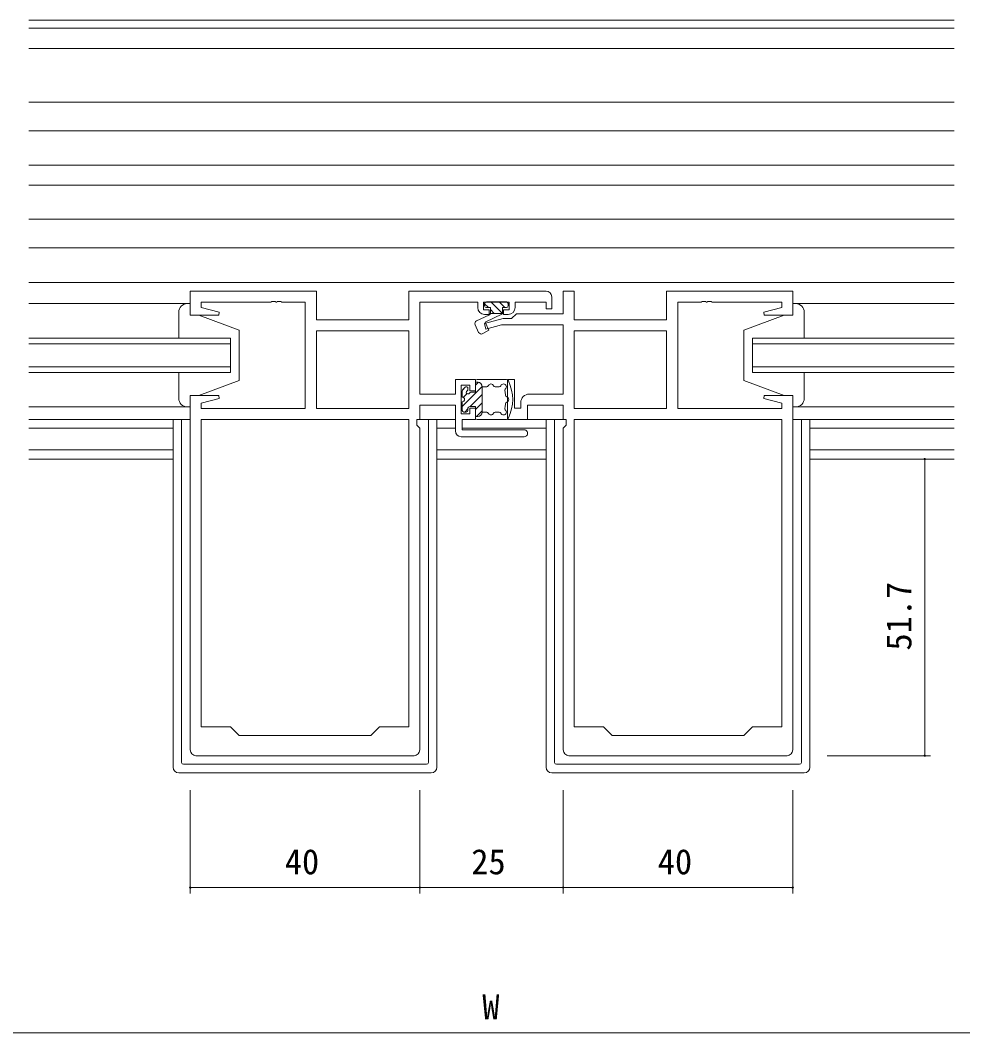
# Model space of a CAD drawing. Units: millimetres, scale not verified. Extents: x -793 to 793, y -564 to 564.
# Drawn here: x 242.1 to 406.3, y 50.5 to 227 of the extents above; entities that cross this region are included whole.
import ezdxf
from ezdxf.enums import TextEntityAlignment as Align

# ---------------------------------------------------------------- set-up
doc = ezdxf.new("R2010")
doc.units = ezdxf.units.MM
doc.header["$LTSCALE"] = 2
for name, color, linetype, lineweight in [('0-1_USER1', 2, 'Continuous', 9), ('0-2_YKK_ZWAK', 4, 'Continuous', 9), ('0-3_YKK_11', 6, 'Continuous', 9), ('0-4_YKK_12', 7, 'Continuous', 9)]:
    doc.layers.add(name, color=color, linetype=linetype, lineweight=lineweight)
doc.styles.add('ＭＳ ゴシック', font='')
doc.styles.get('ＭＳ ゴシック').set_extended_font_data('MS Gothic')

msp = doc.modelspace()

# ---------------------------------------------------------------- linework, layer by layer
at = {"layer": '0-1_USER1'}
for p, q in [((243.577, 227.044), (404.827, 227.044)), ((243.577, 225.644), (404.827, 225.644)), ((243.577, 222.144), (404.827, 222.144)), ((243.577, 212.744), (404.827, 212.744)), ((243.577, 207.744), (404.827, 207.744)), ((243.577, 201.79), (404.827, 201.79)), ((243.577, 198.297), (404.827, 198.297)), ((243.577, 192.344), (404.827, 192.344)), ((243.577, 187.344), (404.827, 187.344)), ((243.577, 181.344), (404.827, 181.344)), ((278.702, 170.644), (243.577, 170.644)), ((369.702, 170.644), (404.827, 170.644)), ((243.577, 166.644), (278.702, 166.644)), ((404.827, 166.644), (369.702, 166.644)), ((243.577, 157.444), (271.702, 157.444)), ((404.827, 157.444), (376.702, 157.444)), ((243.577, 155.944), (268.702, 155.944)), ((314.702, 155.944), (317.902, 155.944)), ((319.102, 155.944), (333.702, 155.944)), ((379.702, 155.944), (404.827, 155.944)), ((268.702, 152.174), (243.577, 152.174)), ((333.702, 152.174), (314.702, 152.174)), ((379.702, 152.174), (404.827, 152.174)), ((243.577, 150.544), (268.702, 150.544)), ((314.702, 150.544), (333.702, 150.544)), ((404.827, 150.544), (379.702, 150.544))]:
    msp.add_line(p, q, dxfattribs=at)
for points in [[(243.577, 171.644), (278.702, 171.644), (278.702, 165.644), (243.577, 165.644)], [(404.827, 171.644), (369.702, 171.644), (369.702, 165.644), (404.827, 165.644)]]:
    msp.add_lwpolyline(points, dxfattribs=at)
at = {"layer": '0-2_YKK_ZWAK'}
for p, q in [((243.577, 177.644), (271.702, 177.644)), ((323.002, 177.644), (323.002, 177.244)), ((323.002, 177.626), (323.683, 176.944)), ((326.802, 177.944), (323.302, 177.944)), ((323.302, 176.944), (324.002, 176.944)), ((324.002, 176.944), (324.002, 175.944)), ((324.002, 176.626), (324.683, 175.944)), ((324.098, 177.944), (326.098, 175.944)), ((325.512, 177.944), (326.512, 176.944)), ((326.102, 176.944), (326.102, 175.84)), ((326.102, 176.944), (326.802, 176.944)), ((327.102, 177.244), (327.102, 177.644)), ((404.827, 177.644), (376.702, 177.644)), ((269.702, 171.644), (269.702, 176.144)), ((273.202, 175.644), (280.202, 173.044)), ((323.729, 175.617), (321.591, 174.619)), ((323.102, 174.442), (326.102, 175.84)), ((324.002, 175.944), (326.102, 175.944)), ((375.202, 175.644), (368.202, 173.044)), ((378.702, 171.644), (378.702, 176.144)), ((280.202, 173.044), (280.202, 164.244)), ((321.349, 173.955), (321.965, 172.633)), ((322.668, 172.411), (323.756, 173.039)), ((323.102, 174.442), (323.756, 173.039)), ((368.202, 173.044), (368.202, 164.244)), ((269.702, 161.144), (269.702, 165.644)), ((273.202, 161.644), (280.202, 164.244)), ((326.702, 164.444), (321.702, 164.444)), ((375.202, 161.644), (368.202, 164.244)), ((378.702, 161.144), (378.702, 165.644)), ((319.102, 159.705), (322.6, 163.203)), ((319.102, 162.444), (319.102, 161.344)), ((319.123, 162.554), (319.692, 163.123)), ((319.59, 163.056), (319.19, 162.656)), ((320.102, 162.844), (320.102, 162.714)), ((321.402, 162.194), (321.402, 164.144)), ((321.402, 163.944), (321.802, 163.944)), ((321.402, 163.419), (321.918, 163.935)), ((322.602, 158.744), (322.602, 163.144)), ((323.36, 163.144), (322.602, 163.144)), ((325.548, 163.144), (324.843, 163.144)), ((273.202, 161.644), (271.702, 161.644)), ((271.702, 161.644), (271.702, 159.644)), ((319.283, 161.3), (319.93, 161.948)), ((320.505, 159.694), (322.602, 161.791)), ((321.402, 162.194), (320.621, 162.194)), ((375.202, 161.644), (376.702, 161.644)), ((376.702, 161.644), (376.702, 159.644)), ((243.577, 159.644), (271.702, 159.644)), ((271.702, 159.644), (271.202, 159.644)), ((319.102, 160.544), (319.102, 159.044)), ((319.555, 158.744), (320.102, 159.291)), ((320.102, 159.044), (320.102, 159.394)), ((320.402, 159.694), (321.402, 159.694)), ((321.402, 159.176), (322.602, 160.376)), ((321.402, 157.744), (321.402, 159.694)), ((321.584, 157.944), (322.602, 158.962)), ((376.702, 159.644), (377.202, 159.644)), ((404.827, 159.644), (376.702, 159.644)), ((268.702, 157.444), (268.702, 96.844)), ((270.202, 157.444), (270.202, 97.644)), ((313.202, 157.444), (313.202, 97.644)), ((314.702, 157.444), (317.902, 157.444)), ((319.402, 158.744), (319.802, 158.744)), ((321.402, 157.944), (321.802, 157.944)), ((326.702, 157.444), (321.702, 157.444)), ((323.36, 158.744), (322.602, 158.744)), ((325.548, 158.744), (324.843, 158.744)), ((330.202, 157.444), (333.702, 157.444)), ((335.202, 157.444), (335.202, 97.644)), ((378.202, 157.444), (378.202, 97.644)), ((379.702, 157.444), (379.702, 96.844)), ((270.502, 97.344), (312.902, 97.344)), ((377.902, 97.344), (335.502, 97.344)), ((269.702, 95.844), (313.702, 95.844)), ((378.702, 95.844), (334.702, 95.844))]:
    msp.add_line(p, q, dxfattribs=at)
for points in [[(271.202, 177.644), (271.702, 177.644), (271.702, 175.644), (273.202, 175.644)], [(377.202, 177.644), (376.702, 177.644), (376.702, 175.644), (375.202, 175.644)], [(311.402, 157.444), (314.702, 157.444), (314.702, 96.844)], [(337.002, 157.444), (333.702, 157.444), (333.702, 96.844)]]:
    msp.add_lwpolyline(points, dxfattribs=at)
for centre, radius, start, end in [((271.202, 176.144), 1.5, 90, 180), ((323.302, 177.644), 0.3, 90, 180), ((323.302, 177.244), 0.3, 180, 270), ((326.802, 177.644), 0.3, 0, 90), ((326.802, 177.244), 0.3, 270, 0), ((377.202, 176.144), 1.5, 0, 90), ((323.518, 176.07), 0.5, 295, 345.39617), ((321.802, 174.166), 0.5, 115.00014, 205.00005), ((322.418, 172.844), 0.5, 205.00005, 300.00004), ((321.702, 164.144), 0.3, 90, 180), ((326.702, 163.944), 0.5, 26.26804, 90), ((320.623, 160.944), 7.279, 333.73196, 26.26804), ((319.402, 162.444), 0.3, 135, 180), ((319.802, 162.844), 0.3, 0, 135), ((320.102, 162.194), 0.3, 120, 270), ((319.802, 162.714), 0.3, 300, 0), ((321.802, 163.144), 0.8, 0, 90), ((323.36, 163.444), 0.3, 270, 337.97569), ((324.102, 163.144), 0.5, 22.02431, 157.97569), ((324.843, 163.444), 0.3, 202.02431, 270), ((325.548, 163.444), 0.3, 270, 337.97569), ((326.29, 163.144), 0.5, 309.78774, 157.97569), ((326.802, 162.529), 0.3, 129.78774, 194.39052), ((320.623, 160.944), 6.079, 6.82808, 14.39052), ((271.202, 161.144), 1.5, 180, 270), ((319.102, 160.944), 0.4, 270, 90), ((320.102, 162.194), 0.3, 270, 330), ((320.621, 161.894), 0.3, 90, 150), ((326.957, 161.702), 0.3, 186.82808, 251.43085), ((326.702, 160.944), 0.5, 288.56915, 71.43085), ((377.202, 161.144), 1.5, 270, 0), ((319.402, 159.044), 0.3, 180, 270), ((319.802, 159.044), 0.3, 270, 0), ((320.402, 159.394), 0.3, 90, 180), ((326.29, 158.744), 0.5, 202.02431, 50.21226), ((326.802, 159.359), 0.3, 165.60948, 230.21226), ((320.623, 160.944), 6.079, 345.60948, 353.17192), ((326.957, 160.186), 0.3, 108.56915, 173.17192), ((321.702, 157.744), 0.3, 180, 270), ((321.802, 158.744), 0.8, 270, 0), ((323.36, 158.444), 0.3, 22.02431, 90), ((324.102, 158.744), 0.5, 202.02431, 337.97569), ((324.843, 158.444), 0.3, 90, 157.97569), ((325.548, 158.444), 0.3, 22.02431, 90), ((326.702, 157.944), 0.5, 270, 333.73196), ((270.502, 97.644), 0.3, 180, 270), ((312.902, 97.644), 0.3, 270, 0), ((335.502, 97.644), 0.3, 180, 270), ((377.902, 97.644), 0.3, 270, 0), ((269.702, 96.844), 1, 180, 270), ((313.702, 96.844), 1, 270, 0), ((334.702, 96.844), 1, 180, 270), ((378.702, 96.844), 1, 270, 0)]:
    msp.add_arc(centre, radius, start, end, dxfattribs=at)
at = {"layer": '0-3_YKK_11'}
for p, q in [((382.702, 150.544), (400.702, 150.544)), ((399.702, 150.544), (399.702, 98.844)), ((382.702, 98.844), (400.702, 98.844)), ((271.702, 92.844), (271.702, 74.844)), ((311.702, 92.844), (311.702, 74.844)), ((311.702, 92.844), (311.702, 74.844)), ((336.702, 92.844), (336.702, 74.844)), ((336.702, 92.844), (336.702, 74.844)), ((376.702, 92.844), (376.702, 74.844)), ((271.702, 75.844), (311.702, 75.844)), ((311.702, 75.844), (336.702, 75.844)), ((376.702, 75.844), (336.702, 75.844)), ((81.202, 50.544), (567.202, 50.544))]:
    msp.add_line(p, q, dxfattribs=at)
for centre, start, end in [((399.702, 150.544), 90, 270), ((399.702, 150.544), 270, 90), ((399.702, 98.844), 90, 270), ((399.702, 98.844), 270, 90), ((271.702, 75.844), 0, 180), ((311.702, 75.844), 0, 180), ((311.702, 75.844), 0, 180), ((336.702, 75.844), 0, 180), ((336.702, 75.844), 0, 180), ((376.702, 75.844), 0, 180), ((271.702, 75.844), 180, 0), ((311.702, 75.844), 180, 0), ((311.702, 75.844), 180, 0), ((336.702, 75.844), 180, 0), ((336.702, 75.844), 180, 0), ((376.702, 75.844), 180, 0)]:
    msp.add_arc(centre, 0.106, start, end, dxfattribs=at)
at = {"layer": '0-4_YKK_12'}
for p, q in [((309.772, 172.914), (293.702, 172.914)), ((354.702, 172.914), (338.632, 172.914)), ((376.702, 161.644), (376.702, 99.844)), ((309.772, 157.444), (309.772, 103.844)), ((338.632, 157.444), (338.632, 103.844)), ((329.902, 154.444), (318.902, 154.444)), ((310.702, 98.844), (272.702, 98.844)), ((375.702, 98.844), (337.702, 98.844))]:
    msp.add_line(p, q, dxfattribs=at)
for points in [[(271.702, 99.844), (271.702, 161.644), (276.662, 161.644), (276.731, 161.122), (273.632, 160.291), (273.632, 159.374), (291.702, 159.374), (291.702, 177.914), (287.66, 177.914), (287.477, 178.034), (286.927, 178.034), (286.744, 177.914), (286.66, 177.914), (286.477, 178.034), (285.927, 178.034), (285.744, 177.914), (273.632, 177.914), (273.632, 176.997), (276.731, 176.166), (276.662, 175.644), (271.702, 175.644), (271.702, 179.844), (293.702, 179.844), (293.702, 174.844), (309.772, 174.844), (309.772, 179.844), (333.702, 179.844)], [(330.802, 161.874), (336.702, 161.874), (336.702, 173.944), (325.967, 173.944), (323.231, 173.211), (322.972, 174.177), (326.208, 175.044), (327.702, 175.044), (328.532, 175.874), (336.702, 175.874), (336.702, 179.844), (338.632, 179.844), (338.632, 174.844), (354.702, 174.844), (354.702, 179.844), (376.702, 179.844), (376.702, 175.644), (371.741, 175.644), (371.673, 176.166), (374.772, 176.997), (374.772, 177.914), (362.66, 177.914), (362.477, 178.034), (361.927, 178.034), (361.744, 177.914), (361.66, 177.914), (361.477, 178.034), (360.927, 178.034), (360.744, 177.914), (356.702, 177.914), (356.702, 159.374), (374.772, 159.374), (374.772, 160.291), (371.673, 161.122), (371.741, 161.644), (376.702, 161.644)], [(334.702, 178.844), (334.702, 176.744), (333.702, 176.744), (333.702, 177.914), (328.302, 177.914), (328.302, 176.944)], [(321.802, 176.944), (321.802, 177.914), (311.702, 177.914), (311.702, 161.874), (317.902, 161.874), (317.902, 164.444), (321.402, 164.444), (321.402, 162.444), (320.402, 162.444), (320.402, 163.444), (318.902, 163.444), (318.902, 158.444), (320.402, 158.444), (320.402, 159.444), (321.402, 159.444), (321.402, 157.444), (319.102, 157.444), (319.102, 155.644), (329.902, 155.644)], [(327.102, 175.744), (326.302, 175.744), (326.302, 176.544), (327.302, 176.544), (327.302, 177.914), (322.802, 177.914), (322.802, 176.544), (323.802, 176.544), (323.802, 175.744), (323.002, 175.744)], [(336.702, 99.844), (336.702, 155.914), (337.232, 156.444), (337.232, 157.444), (336.702, 157.444), (336.702, 159.944), (330.502, 159.944), (330.502, 157.444), (327.002, 157.444), (327.002, 164.444), (328.202, 164.444), (328.202, 159.444), (329.302, 159.444), (329.302, 160.374)], [(317.902, 155.444), (317.902, 159.944), (311.702, 159.944), (311.702, 157.444), (311.172, 157.444), (311.172, 156.444), (311.702, 155.914), (311.702, 99.844)]]:
    msp.add_lwpolyline(points, dxfattribs=at)
for points in [[(309.772, 172.914), (293.702, 172.914), (293.702, 159.374), (309.772, 159.374)], [(354.702, 172.914), (338.632, 172.914), (338.632, 159.374), (354.702, 159.374)], [(309.772, 157.444), (309.772, 103.844), (304.702, 103.844), (303.202, 102.344), (280.202, 102.344), (278.702, 103.844), (273.632, 103.844), (273.632, 157.444)], [(338.632, 157.444), (338.632, 103.844), (343.702, 103.844), (345.202, 102.344), (368.202, 102.344), (369.702, 103.844), (374.772, 103.844), (374.772, 157.444)]]:
    msp.add_lwpolyline(points, close=True, dxfattribs=at)
for centre, radius, start, end in [((333.702, 178.844), 1, 0.00001, 89.99999), ((323.002, 176.944), 1.2, 180.00001, 269.99999), ((327.102, 176.944), 1.2, 270.00001, 359.99999), ((330.802, 160.374), 1.5, 90.00001, 179.99999), ((318.902, 155.444), 1, 180.00001, 269.99999), ((329.902, 155.044), 0.6, 269.99999, 90.00001), ((272.702, 99.844), 1, 180.00001, 269.99999), ((310.702, 99.844), 1, 270.00001, 359.99999), ((337.702, 99.844), 1, 180.00001, 269.99999), ((375.702, 99.844), 1, 270.00001, 359.99999)]:
    msp.add_arc(centre, radius, start, end, dxfattribs=at)

# ---------------------------------------------------------------- texts
at = {"layer": '0-3_YKK_11', "style": 'ＭＳ ゴシック'}
msp.add_text('51.7', height=4.399, rotation=90, dxfattribs=at).set_placement((398.702, 117.174), align=Align.BOTTOM_LEFT)
for s, p in [('40', (288.182, 76.844)), ('25', (320.682, 76.844)), ('40', (353.182, 76.844)), ('W', (322.602, 51.544))]:
    msp.add_text(s, height=4.399, dxfattribs=at).set_placement(p, align=Align.BOTTOM_LEFT)

doc.saveas('drawing.dxf')
